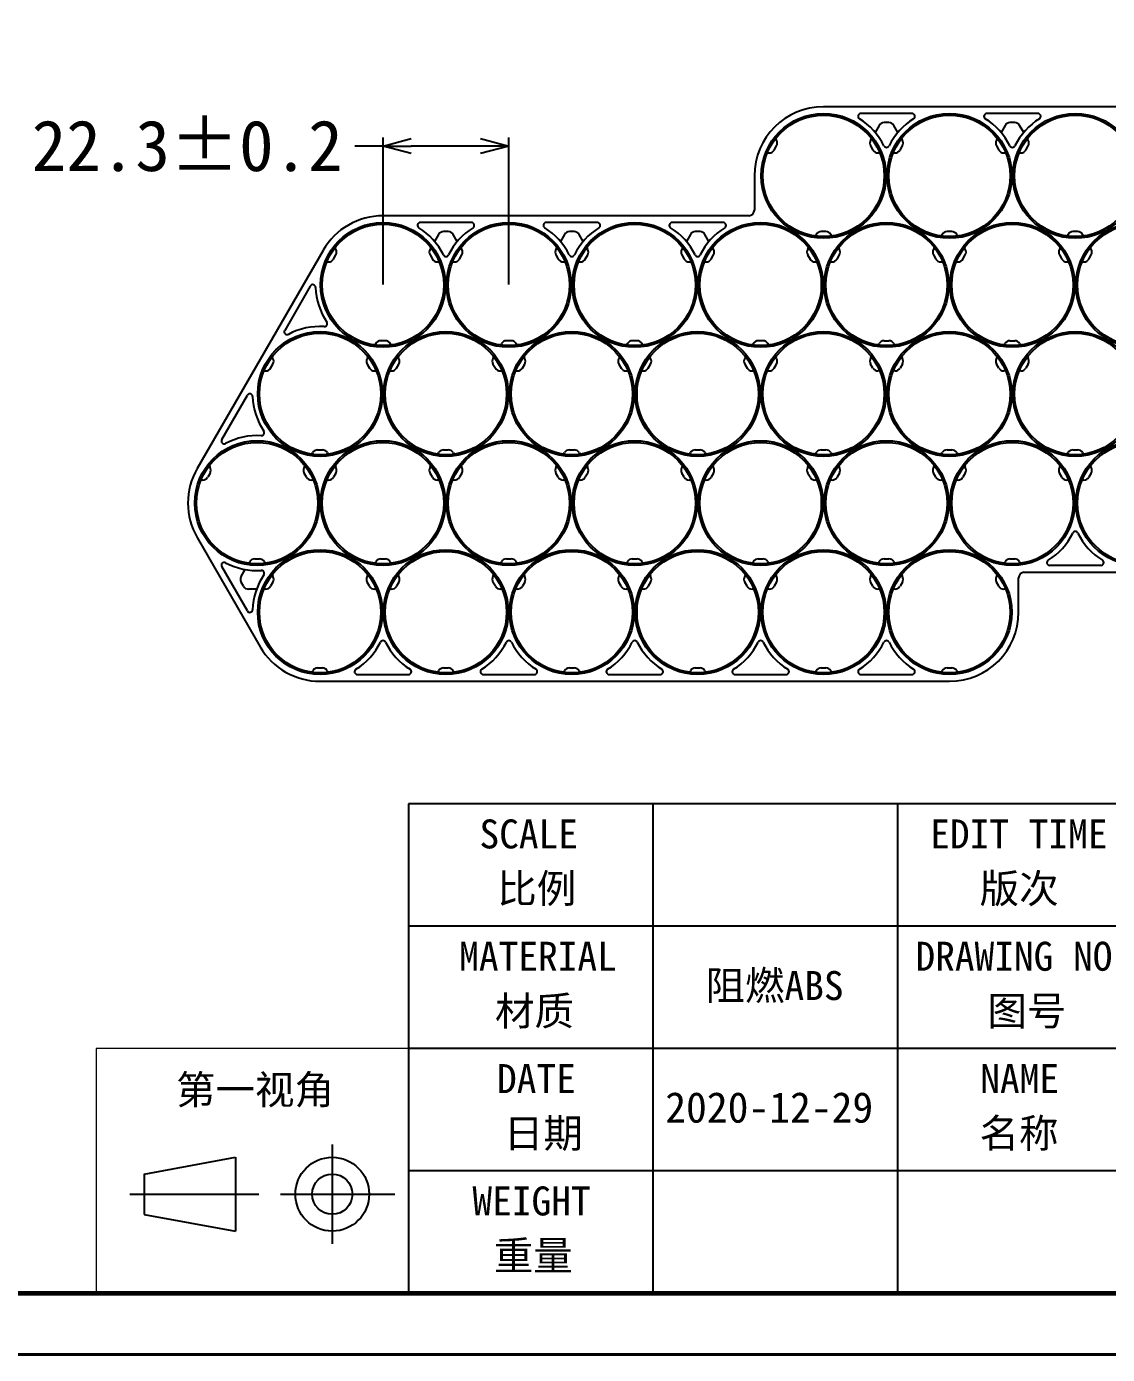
# Model space of a CAD drawing. Header units: millimetres. Extents: x 130 to 773, y 193 to 651.
# Drawn here: x 380.4 to 571.8, y 193.2 to 428.4 of the extents above; entities that cross this region are included whole.
import ezdxf

# ---------------------------------------------------------------- set-up
doc = ezdxf.new("R2010")
doc.units = ezdxf.units.MM
doc.layers.add('title-ifrm', color=6, linetype='Continuous', lineweight=60)
doc.layers.add('title-ofrm', color=5, linetype='Continuous', lineweight=40)
doc.layers.add('title-thin', color=4, linetype='Continuous')
doc.styles.add('HZ', font='')
doc.styles.get("Standard").update_dxf_attribs({"font": 'simfang.ttf'})
doc.styles.get('HZ').set_extended_font_data('SimSun')
doc.dimstyles.new('快速标注样式', dxfattribs={"dimtxt": 9, "dimasz": 5, "dimexe": 1.5, "dimexo": 0.1, "dimgap": 0.8, "dimtad": 0, "dimdec": 1, "dimdsep": 46, "dimtxsty": 'Standard', "dimblk": 'OPEN30', "dimcen": 0.3, "dimclrd": 3, "dimclre": 3, "dimclrt": 3, "dimadec": 0, "dimazin": 0, "dimtfac": 1, "dimtdec": 1, "dimtofl": 0, "dimtmove": 0, "dimatfit": 3, "dimfxl": 1, "dimarcsym": 0})

# ---------------------------------------------------------------- blocks, each defined once
blk = doc.blocks.new('A$C1325efe8')
at = {"lineweight": 18}
for p, q in [((98.56, 77.23), (0, 77.23)), ((0, 77.23), (0, 0)), ((98.56, 0), (0, 0))]:
    blk.add_line(p, q, dxfattribs=at)
for p, q in [((74.5, 46.95), (74.5, 15.6)), ((15.16, 37.63), (43.92, 42.92)), ((43.92, 42.92), (43.92, 19.63)), ((15.16, 37.63), (15.16, 24.92)), ((10.58, 31.28), (51.35, 31.28)), ((58.18, 31.28), (94.22, 31.28)), ((15.16, 24.92), (43.92, 19.63))]:
    blk.add_line(p, q)
for radius in [11.65, 6.35]:
    blk.add_circle((74.5, 31.28), radius)
at = {"color": 7, "insert": (25.16, 68.83), "char_height": 9.143, "width": 71.728, "attachment_point": 1, "style": 'HZ'}
blk.add_mtext('第一视角', dxfattribs=at)
blk = doc.blocks.new('_Open30')
at = {"color": 0, "linetype": 'ByBlock', "lineweight": -2}
for p, q in [((-1, 0.268), (0, 0)), ((0, 0), (-1, -0.268)), ((0, 0), (-1, 0))]:
    blk.add_line(p, q, dxfattribs=at)
blk = doc.blocks.new('*D13')
at = {"color": 3, "lineweight": -2, "transparency": 16777216}
for p, q in [((443.5, 407.21), (438.5, 407.21)), ((443.5, 382.72), (443.5, 408.71)), ((460.8, 407.21), (448.5, 407.21)), ((465.8, 382.72), (465.8, 408.71))]:
    blk.add_line(p, q, dxfattribs=at)
at = {"layer": 'Defpoints', "color": 0, "lineweight": -3, "transparency": 16777216}
for p in [(465.8, 407.21), (443.5, 382.62), (465.8, 382.62)]:
    blk.add_point(p, dxfattribs=at)
at = {"color": 3, "lineweight": -2, "transparency": 16777216, "xscale": 5, "yscale": 5, "zscale": 5, "rotation": 180}
blk.add_blockref('_Open30', (443.5, 407.21), dxfattribs=at)
at = {"color": 3, "lineweight": -2, "transparency": 16777216, "xscale": 5, "yscale": 5, "zscale": 5}
blk.add_blockref('_Open30', (465.8, 407.21), dxfattribs=at)
at = {"color": 3, "lineweight": -3, "transparency": 16777216, "insert": (408.82, 407.21), "char_height": 9, "attachment_point": 5}
blk.add_mtext('\\A1;22.3±0.2', dxfattribs=at)

msp = doc.modelspace()

# ---------------------------------------------------------------- linework, layer by layer
at = {"color": 0, "linetype": 'Continuous', "lineweight": -3}
for p, q in [((677.65, 414.18), (521.55, 414.18)), ((537.23, 412.98), (528.16, 412.98)), ((559.53, 412.98), (550.46, 412.98)), ((531.41, 410.86), (530.69, 409.62)), ((533.12, 411.36), (532.27, 411.36)), ((534.7, 409.62), (533.98, 410.86)), ((553.71, 410.86), (552.99, 409.62)), ((555.42, 411.36), (554.57, 411.36)), ((557, 409.62), (556.28, 410.86)), ((512.79, 406.5), (513.21, 407.23)), ((513.21, 408.23), (513.05, 408.51)), ((530.05, 408.51), (529.88, 408.23)), ((529.88, 407.23), (530.3, 406.5)), ((535.09, 406.5), (535.51, 407.23)), ((535.51, 408.23), (535.35, 408.51)), ((552.35, 408.51), (552.18, 408.23)), ((552.18, 407.23), (552.6, 406.5)), ((557.39, 406.5), (557.81, 407.23)), ((557.81, 408.23), (557.65, 408.51)), ((511.6, 406), (511.92, 406)), ((531.17, 406), (531.5, 406)), ((533.9, 406), (534.22, 406)), ((553.47, 406), (553.8, 406)), ((556.2, 406), (556.52, 406)), ((509.3, 401.93), (509.3, 395.87)), ((508.3, 394.87), (443.5, 394.87)), ((459.18, 393.67), (450.11, 393.67)), ((481.48, 393.67), (472.41, 393.67)), ((503.78, 393.67), (494.71, 393.67)), ((453.36, 391.55), (452.64, 390.31)), ((455.07, 392.05), (454.22, 392.05)), ((456.65, 390.31), (455.93, 391.55)), ((475.66, 391.55), (474.94, 390.31)), ((477.37, 392.05), (476.52, 392.05)), ((478.95, 390.31), (478.23, 391.55)), ((497.96, 391.55), (497.24, 390.31)), ((499.67, 392.05), (498.82, 392.05)), ((501.25, 390.31), (500.53, 391.55)), ((520.26, 391.55), (520.1, 391.28)), ((521.97, 392.05), (521.12, 392.05)), ((522.99, 391.28), (522.83, 391.55)), ((542.56, 391.55), (542.4, 391.28)), ((544.27, 392.05), (543.42, 392.05)), ((545.29, 391.28), (545.13, 391.55)), ((564.86, 391.55), (564.7, 391.28)), ((566.57, 392.05), (565.72, 392.05)), ((567.59, 391.28), (567.43, 391.55)), ((432.89, 388.74), (410.59, 350.12)), ((435.16, 388.92), (435, 389.2)), ((452, 389.2), (451.83, 388.92)), ((457.46, 388.92), (457.3, 389.2)), ((474.3, 389.2), (474.13, 388.92)), ((479.76, 388.92), (479.6, 389.2)), ((496.6, 389.2), (496.43, 388.92)), ((502.06, 388.92), (501.9, 389.2)), ((518.9, 389.2), (518.73, 388.92)), ((524.36, 388.92), (524.2, 389.2)), ((541.2, 389.2), (541.03, 388.92)), ((546.66, 388.92), (546.5, 389.2)), ((563.5, 389.2), (563.33, 388.92)), ((568.96, 388.92), (568.8, 389.2)), ((433.55, 386.69), (433.87, 386.69)), ((434.74, 387.19), (435.16, 387.92)), ((451.83, 387.92), (452.25, 387.19)), ((453.12, 386.69), (453.45, 386.69)), ((455.85, 386.69), (456.17, 386.69)), ((457.04, 387.19), (457.46, 387.92)), ((474.13, 387.92), (474.55, 387.19)), ((475.42, 386.69), (475.75, 386.69)), ((478.15, 386.69), (478.47, 386.69)), ((479.34, 387.19), (479.76, 387.92)), ((496.43, 387.92), (496.85, 387.19)), ((497.72, 386.69), (498.05, 386.69)), ((500.45, 386.69), (500.77, 386.69)), ((501.64, 387.19), (502.06, 387.92)), ((518.73, 387.92), (519.15, 387.19)), ((520.02, 386.69), (520.35, 386.69)), ((522.75, 386.69), (523.07, 386.69)), ((523.94, 387.19), (524.36, 387.92)), ((541.03, 387.92), (541.45, 387.19)), ((542.32, 386.69), (542.65, 386.69)), ((545.05, 386.69), (545.37, 386.69)), ((546.24, 387.19), (546.66, 387.92)), ((563.33, 387.92), (563.75, 387.19)), ((564.62, 386.69), (564.95, 386.69)), ((567.35, 386.69), (567.67, 386.69)), ((568.54, 387.19), (568.96, 387.92)), ((430.62, 382.42), (426.08, 374.56)), ((442.21, 372.24), (442.05, 371.97)), ((443.92, 372.73), (443.07, 372.73)), ((444.94, 371.97), (444.78, 372.24)), ((464.51, 372.24), (464.35, 371.97)), ((466.22, 372.73), (465.37, 372.73)), ((467.24, 371.97), (467.08, 372.24)), ((486.81, 372.24), (486.65, 371.97)), ((488.52, 372.73), (487.67, 372.73)), ((489.54, 371.97), (489.38, 372.24)), ((509.11, 372.24), (508.95, 371.97)), ((510.82, 372.73), (509.97, 372.73)), ((511.84, 371.97), (511.68, 372.24)), ((531.25, 371.97), (531.41, 372.24)), ((532.27, 372.73), (533.12, 372.73)), ((533.98, 372.24), (534.14, 371.97)), ((553.55, 371.97), (553.71, 372.24)), ((554.57, 372.73), (555.42, 372.73)), ((556.28, 372.24), (556.44, 371.97)), ((424.01, 369.61), (423.85, 369.89)), ((440.85, 369.89), (440.68, 369.61)), ((446.31, 369.61), (446.15, 369.89)), ((463.15, 369.89), (462.98, 369.61)), ((468.61, 369.61), (468.45, 369.89)), ((485.45, 369.89), (485.28, 369.61)), ((490.91, 369.61), (490.75, 369.89)), ((507.75, 369.89), (507.58, 369.61)), ((513.21, 369.61), (513.05, 369.89)), ((529.88, 369.61), (530.05, 369.89)), ((535.35, 369.89), (535.51, 369.61)), ((552.18, 369.61), (552.35, 369.89)), ((557.65, 369.89), (557.81, 369.61)), ((422.4, 367.38), (422.72, 367.38)), ((423.59, 367.88), (424.01, 368.61)), ((440.68, 368.61), (441.1, 367.88)), ((441.97, 367.38), (442.3, 367.38)), ((444.7, 367.38), (445.02, 367.38)), ((445.89, 367.88), (446.31, 368.61)), ((462.98, 368.61), (463.4, 367.88)), ((464.27, 367.38), (464.6, 367.38)), ((467, 367.38), (467.32, 367.38)), ((468.19, 367.88), (468.61, 368.61)), ((485.28, 368.61), (485.7, 367.88)), ((486.57, 367.38), (486.9, 367.38)), ((489.3, 367.38), (489.62, 367.38)), ((490.49, 367.88), (490.91, 368.61)), ((507.58, 368.61), (508, 367.88)), ((508.87, 367.38), (509.2, 367.38)), ((511.6, 367.38), (511.92, 367.38)), ((512.79, 367.88), (513.21, 368.61)), ((530.3, 367.88), (529.88, 368.61)), ((531.5, 367.38), (531.17, 367.38)), ((534.22, 367.38), (533.9, 367.38)), ((535.51, 368.61), (535.09, 367.88)), ((552.6, 367.88), (552.18, 368.61)), ((553.8, 367.38), (553.47, 367.38)), ((556.52, 367.38), (556.2, 367.38)), ((557.81, 368.61), (557.39, 367.88)), ((414.93, 355.24), (419.47, 363.11)), ((430.9, 352.65), (431.06, 352.92)), ((431.92, 353.42), (432.77, 353.42)), ((433.63, 352.92), (433.79, 352.65)), ((453.2, 352.65), (453.36, 352.92)), ((454.22, 353.42), (455.07, 353.42)), ((455.93, 352.92), (456.09, 352.65)), ((475.5, 352.65), (475.66, 352.92)), ((476.52, 353.42), (477.37, 353.42)), ((478.23, 352.92), (478.39, 352.65)), ((497.8, 352.65), (497.96, 352.92)), ((498.82, 353.42), (499.67, 353.42)), ((500.53, 352.92), (500.69, 352.65)), ((520.1, 352.65), (520.26, 352.92)), ((521.12, 353.42), (521.97, 353.42)), ((522.83, 352.92), (522.99, 352.65)), ((542.4, 352.65), (542.56, 352.92)), ((543.42, 353.42), (544.27, 353.42)), ((545.13, 352.92), (545.29, 352.65)), ((564.7, 352.65), (564.86, 352.92)), ((565.72, 353.42), (566.57, 353.42)), ((567.43, 352.92), (567.59, 352.65)), ((412.7, 350.57), (412.86, 350.3)), ((429.53, 350.3), (429.7, 350.57)), ((435, 350.57), (435.16, 350.3)), ((451.83, 350.3), (452, 350.57)), ((457.3, 350.57), (457.46, 350.3)), ((474.13, 350.3), (474.3, 350.57)), ((479.6, 350.57), (479.76, 350.3)), ((496.43, 350.3), (496.6, 350.57)), ((501.9, 350.57), (502.06, 350.3)), ((518.73, 350.3), (518.9, 350.57)), ((524.2, 350.57), (524.36, 350.3)), ((541.03, 350.3), (541.2, 350.57)), ((546.5, 350.57), (546.66, 350.3)), ((563.33, 350.3), (563.5, 350.57)), ((568.8, 350.57), (568.96, 350.3)), ((411.57, 348.06), (411.25, 348.06)), ((412.86, 349.3), (412.44, 348.57)), ((429.95, 348.57), (429.53, 349.3)), ((431.15, 348.06), (430.82, 348.06)), ((433.87, 348.06), (433.55, 348.06)), ((435.16, 349.3), (434.74, 348.57)), ((452.25, 348.57), (451.83, 349.3)), ((453.45, 348.06), (453.12, 348.06)), ((456.17, 348.06), (455.85, 348.06)), ((457.46, 349.3), (457.04, 348.57)), ((474.55, 348.57), (474.13, 349.3)), ((475.75, 348.06), (475.42, 348.06)), ((478.47, 348.06), (478.15, 348.06)), ((479.76, 349.3), (479.34, 348.57)), ((496.85, 348.57), (496.43, 349.3)), ((498.05, 348.06), (497.72, 348.06)), ((500.77, 348.06), (500.45, 348.06)), ((502.06, 349.3), (501.64, 348.57)), ((519.15, 348.57), (518.73, 349.3)), ((520.35, 348.06), (520.02, 348.06)), ((523.07, 348.06), (522.75, 348.06)), ((524.36, 349.3), (523.94, 348.57)), ((541.45, 348.57), (541.03, 349.3)), ((542.65, 348.06), (542.32, 348.06)), ((545.37, 348.06), (545.05, 348.06)), ((546.66, 349.3), (546.24, 348.57)), ((563.75, 348.57), (563.33, 349.3)), ((564.95, 348.06), (564.62, 348.06)), ((567.67, 348.06), (567.35, 348.06)), ((568.96, 349.3), (568.54, 348.57)), ((410.59, 337.87), (421.74, 318.56)), ((420.77, 334.11), (421.62, 334.11)), ((443.07, 334.11), (443.92, 334.11)), ((465.37, 334.11), (466.22, 334.11)), ((487.67, 334.11), (488.52, 334.11)), ((509.97, 334.11), (510.82, 334.11)), ((532.27, 334.11), (533.12, 334.11)), ((554.57, 334.11), (555.42, 334.11)), ((419.47, 324.88), (414.93, 332.74)), ((418.38, 330.98), (419.1, 332.23)), ((419.75, 333.34), (419.91, 333.61)), ((422.48, 333.61), (422.64, 333.34)), ((442.05, 333.34), (442.21, 333.61)), ((444.78, 333.61), (444.94, 333.34)), ((464.35, 333.34), (464.51, 333.61)), ((467.08, 333.61), (467.24, 333.34)), ((486.65, 333.34), (486.81, 333.61)), ((489.38, 333.61), (489.54, 333.34)), ((508.95, 333.34), (509.11, 333.61)), ((511.68, 333.61), (511.84, 333.34)), ((531.25, 333.34), (531.41, 333.61)), ((533.98, 333.61), (534.14, 333.34)), ((553.55, 333.34), (553.71, 333.61)), ((556.28, 333.61), (556.44, 333.34)), ((557.1, 331.74), (688.8, 331.74)), ((570.68, 332.94), (561.61, 332.94)), ((418.8, 329.25), (418.38, 329.99)), ((424.01, 329.99), (423.59, 329.25)), ((423.85, 331.26), (424.01, 330.98)), ((440.68, 330.98), (440.85, 331.26)), ((441.1, 329.25), (440.68, 329.99)), ((446.31, 329.99), (445.89, 329.25)), ((446.15, 331.26), (446.31, 330.98)), ((462.98, 330.98), (463.15, 331.26)), ((463.4, 329.25), (462.98, 329.99)), ((468.61, 329.99), (468.19, 329.25)), ((468.45, 331.26), (468.61, 330.98)), ((485.28, 330.98), (485.45, 331.26)), ((485.7, 329.25), (485.28, 329.99)), ((490.91, 329.99), (490.49, 329.25)), ((490.75, 331.26), (490.91, 330.98)), ((507.58, 330.98), (507.75, 331.26)), ((508, 329.25), (507.58, 329.99)), ((513.21, 329.99), (512.79, 329.25)), ((513.05, 331.26), (513.21, 330.98)), ((529.88, 330.98), (530.05, 331.26)), ((530.3, 329.25), (529.88, 329.99)), ((535.51, 329.99), (535.09, 329.25)), ((535.35, 331.26), (535.51, 330.98)), ((552.18, 330.98), (552.35, 331.26)), ((552.6, 329.25), (552.18, 329.99)), ((556.1, 324.68), (556.1, 330.74)), ((421.11, 328.75), (419.67, 328.75)), ((422.72, 328.75), (422.4, 328.75)), ((442.3, 328.75), (441.97, 328.75)), ((445.02, 328.75), (444.7, 328.75)), ((464.6, 328.75), (464.27, 328.75)), ((467.32, 328.75), (467, 328.75)), ((486.9, 328.75), (486.57, 328.75)), ((489.62, 328.75), (489.3, 328.75)), ((509.2, 328.75), (508.87, 328.75)), ((511.92, 328.75), (511.6, 328.75)), ((531.5, 328.75), (531.17, 328.75)), ((534.22, 328.75), (533.9, 328.75)), ((553.8, 328.75), (553.47, 328.75)), ((430.9, 314.03), (431.06, 314.3)), ((431.92, 314.8), (432.77, 314.8)), ((433.63, 314.3), (433.79, 314.03)), ((438.96, 313.63), (448.03, 313.63)), ((453.2, 314.03), (453.36, 314.3)), ((454.22, 314.8), (455.07, 314.8)), ((455.93, 314.3), (456.09, 314.03)), ((461.26, 313.63), (470.33, 313.63)), ((475.5, 314.03), (475.66, 314.3)), ((476.52, 314.8), (477.37, 314.8)), ((478.23, 314.3), (478.39, 314.03)), ((483.56, 313.63), (492.63, 313.63)), ((497.8, 314.03), (497.96, 314.3)), ((498.82, 314.8), (499.67, 314.8)), ((500.53, 314.3), (500.69, 314.03)), ((505.86, 313.63), (514.93, 313.63)), ((520.1, 314.03), (520.26, 314.3)), ((521.12, 314.8), (521.97, 314.8)), ((522.83, 314.3), (522.99, 314.03)), ((528.16, 313.63), (537.23, 313.63)), ((542.4, 314.03), (542.56, 314.3)), ((543.42, 314.8), (544.27, 314.8)), ((545.13, 314.3), (545.29, 314.03)), ((432.35, 312.43), (543.85, 312.43))]:
    msp.add_line(p, q, dxfattribs=at)
for centre, radius in [((521.55, 401.93), 11.05), ((521.55, 401.93), 10.75), ((543.85, 401.93), 11.05), ((543.85, 401.93), 10.75), ((566.15, 401.93), 11.05), ((566.15, 401.93), 10.75), ((443.5, 382.62), 11.05), ((443.5, 382.62), 10.75), ((465.8, 382.62), 11.05), ((465.8, 382.62), 10.75), ((488.1, 382.62), 11.05), ((488.1, 382.62), 10.75), ((510.4, 382.62), 11.05), ((510.4, 382.62), 10.75), ((532.7, 382.62), 11.05), ((532.7, 382.62), 10.75), ((555, 382.62), 11.05), ((555, 382.62), 10.75), ((577.3, 382.62), 11.05), ((577.3, 382.62), 10.75), ((432.35, 363.31), 11.05), ((432.35, 363.31), 10.75), ((454.65, 363.31), 11.05), ((454.65, 363.31), 10.75), ((476.95, 363.31), 11.05), ((476.95, 363.31), 10.75), ((499.25, 363.31), 11.05), ((499.25, 363.31), 10.75), ((521.55, 363.31), 11.05), ((521.55, 363.31), 10.75), ((543.85, 363.31), 11.05), ((543.85, 363.31), 10.75), ((566.15, 363.31), 11.05), ((566.15, 363.31), 10.75), ((421.2, 343.99), 11.05), ((421.2, 343.99), 10.75), ((443.5, 343.99), 11.05), ((443.5, 343.99), 10.75), ((465.8, 343.99), 11.05), ((465.8, 343.99), 10.75), ((488.1, 343.99), 11.05), ((488.1, 343.99), 10.75), ((510.4, 343.99), 11.05), ((510.4, 343.99), 10.75), ((532.7, 343.99), 11.05), ((532.7, 343.99), 10.75), ((555, 343.99), 11.05), ((555, 343.99), 10.75), ((577.3, 343.99), 11.05), ((577.3, 343.99), 10.75), ((432.35, 324.68), 11.05), ((432.35, 324.68), 10.75), ((454.65, 324.68), 11.05), ((454.65, 324.68), 10.75), ((476.95, 324.68), 11.05), ((476.95, 324.68), 10.75), ((499.25, 324.68), 11.05), ((499.25, 324.68), 10.75), ((521.55, 324.68), 11.05), ((521.55, 324.68), 10.75), ((543.85, 324.68), 11.05), ((543.85, 324.68), 10.75)]:
    msp.add_circle(centre, radius, dxfattribs=at)
for centre, radius, start, end in [((521.55, 401.93), 12.25, 90, 180), ((528.16, 412.48), 0.5, 90, 237.9289), ((521.55, 401.93), 11.95, 26.4167, 57.9289), ((543.85, 401.93), 11.95, 122.0711, 153.5833), ((537.23, 412.48), 0.5, 302.0711, 90), ((550.46, 412.48), 0.5, 90, 237.9289), ((543.85, 401.93), 11.95, 26.4167, 57.9289), ((566.15, 401.93), 11.95, 122.0711, 153.5833), ((559.53, 412.48), 0.5, 302.0711, 90), ((532.27, 410.36), 1, 90, 149.9136), ((533.12, 410.36), 1, 30.0864, 90), ((554.57, 410.36), 1, 90, 149.9136), ((555.42, 410.36), 1, 30.0864, 90), ((512.34, 407.73), 1, 330.1728, 30.0864), ((530.75, 407.73), 1, 149.9136, 209.8272), ((532.7, 407.47), 0.5, 206.4167, 333.5833), ((534.64, 407.73), 1, 330.1728, 30.0864), ((553.05, 407.73), 1, 149.9136, 209.8272), ((555, 407.47), 0.5, 206.4167, 333.5833), ((556.94, 407.73), 1, 330.1728, 30.0864), ((511.92, 407), 1, 270, 330.1728), ((531.17, 407), 1, 209.8272, 270), ((534.22, 407), 1, 270, 330.1728), ((553.47, 407), 1, 209.8272, 270), ((556.52, 407), 1, 270, 330.1728), ((508.3, 395.87), 1, 270, 0), ((443.5, 382.62), 12.25, 90, 150), ((450.11, 393.17), 0.5, 90, 237.9289), ((443.5, 382.62), 11.95, 26.4167, 57.9289), ((465.8, 382.62), 11.95, 122.0711, 153.5833), ((459.18, 393.17), 0.5, 302.0711, 90), ((472.41, 393.17), 0.5, 90, 237.9289), ((465.8, 382.62), 11.95, 26.4167, 57.9289), ((488.1, 382.62), 11.95, 122.0711, 153.5833), ((481.48, 393.17), 0.5, 302.0711, 90), ((494.71, 393.17), 0.5, 90, 237.9289), ((488.1, 382.62), 11.95, 26.4167, 57.9289), ((510.4, 382.62), 11.95, 122.0711, 153.5833), ((503.78, 393.17), 0.5, 302.0711, 90), ((454.22, 391.05), 1, 90, 149.9136), ((455.07, 391.05), 1, 30.0864, 90), ((476.52, 391.05), 1, 90, 149.9136), ((477.37, 391.05), 1, 30.0864, 90), ((498.82, 391.05), 1, 90, 149.9136), ((499.67, 391.05), 1, 30.0864, 90), ((521.12, 391.05), 1, 90, 149.9136), ((521.97, 391.05), 1, 30.0864, 90), ((543.42, 391.05), 1, 90, 149.9136), ((544.27, 391.05), 1, 30.0864, 90), ((565.72, 391.05), 1, 90, 149.9136), ((566.57, 391.05), 1, 30.0864, 90), ((434.29, 388.42), 1, 330.1728, 30.0864), ((452.7, 388.42), 1, 149.9136, 209.8272), ((456.59, 388.42), 1, 330.1728, 30.0864), ((475, 388.42), 1, 149.9136, 209.8272), ((478.89, 388.42), 1, 330.1728, 30.0864), ((497.3, 388.42), 1, 149.9136, 209.8272), ((501.19, 388.42), 1, 330.1728, 30.0864), ((519.6, 388.42), 1, 149.9136, 209.8272), ((523.49, 388.42), 1, 330.1728, 30.0864), ((541.9, 388.42), 1, 149.9136, 209.8272), ((545.79, 388.42), 1, 330.1728, 30.0864), ((564.2, 388.42), 1, 149.9136, 209.8272), ((568.09, 388.42), 1, 330.1728, 30.0864), ((433.87, 387.69), 1, 270, 330.1728), ((453.12, 387.69), 1, 209.8272, 270), ((454.65, 388.16), 0.5, 206.4167, 333.5833), ((456.17, 387.69), 1, 270, 330.1728), ((475.42, 387.69), 1, 209.8272, 270), ((476.95, 388.16), 0.5, 206.4167, 333.5833), ((478.47, 387.69), 1, 270, 330.1728), ((497.72, 387.69), 1, 209.8272, 270), ((499.25, 388.16), 0.5, 206.4167, 333.5833), ((500.77, 387.69), 1, 270, 330.1728), ((520.02, 387.69), 1, 209.8272, 270), ((523.07, 387.69), 1, 270, 330.1728), ((542.32, 387.69), 1, 209.8272, 270), ((545.37, 387.69), 1, 270, 330.1728), ((564.62, 387.69), 1, 209.8272, 270), ((567.67, 387.69), 1, 270, 330.1728), ((431.05, 382.17), 0.5, 2.0711, 150), ((443.5, 382.62), 11.95, 182.0711, 213.5833), ((426.51, 374.31), 0.5, 150, 297.9289), ((432.35, 363.31), 11.95, 86.4167, 117.9289), ((433.12, 375.73), 0.5, 266.4167, 33.5833), ((443.07, 371.73), 1, 90, 149.9136), ((443.92, 371.73), 1, 30.0864, 90), ((465.37, 371.73), 1, 90, 149.9136), ((466.22, 371.73), 1, 30.0864, 90), ((487.67, 371.73), 1, 90, 149.9136), ((488.52, 371.73), 1, 30.0864, 90), ((509.97, 371.73), 1, 90, 149.9136), ((510.82, 371.73), 1, 30.0864, 90), ((532.27, 371.73), 1, 90, 149.9136), ((533.12, 371.73), 1, 30.0864, 90), ((554.57, 371.73), 1, 90, 149.9136), ((555.42, 371.73), 1, 30.0864, 90), ((423.14, 369.11), 1, 330.1728, 30.0864), ((441.55, 369.11), 1, 149.9136, 209.8272), ((445.44, 369.11), 1, 330.1728, 30.0864), ((463.85, 369.11), 1, 149.9136, 209.8272), ((467.74, 369.11), 1, 330.1728, 30.0864), ((486.15, 369.11), 1, 149.9136, 209.8272), ((490.04, 369.11), 1, 330.1728, 30.0864), ((508.45, 369.11), 1, 149.9136, 209.8272), ((512.34, 369.11), 1, 330.1728, 30.0864), ((530.75, 369.11), 1, 149.9136, 209.8272), ((534.64, 369.11), 1, 330.1728, 30.0864), ((553.05, 369.11), 1, 149.9136, 209.8272), ((556.94, 369.11), 1, 330.1728, 30.0864), ((422.72, 368.38), 1, 270, 330.1728), ((441.97, 368.38), 1, 209.8272, 270), ((445.02, 368.38), 1, 270, 330.1728), ((464.27, 368.38), 1, 209.8272, 270), ((467.32, 368.38), 1, 270, 330.1728), ((486.57, 368.38), 1, 209.8272, 270), ((489.62, 368.38), 1, 270, 330.1728), ((508.87, 368.38), 1, 209.8272, 270), ((511.92, 368.38), 1, 270, 330.1728), ((531.17, 368.38), 1, 209.8272, 270), ((534.22, 368.38), 1, 270, 330.1728), ((553.47, 368.38), 1, 209.8272, 270), ((556.52, 368.38), 1, 270, 330.1728), ((419.9, 362.86), 0.5, 2.0711, 150), ((432.35, 363.31), 11.95, 182.0711, 213.5833), ((415.36, 354.99), 0.5, 150, 297.9289), ((421.2, 343.99), 11.95, 86.4167, 117.9289), ((421.97, 356.42), 0.5, 266.4167, 33.5833), ((431.92, 352.42), 1, 90, 149.9136), ((432.77, 352.42), 1, 30.0864, 90), ((454.22, 352.42), 1, 90, 149.9136), ((455.07, 352.42), 1, 30.0864, 90), ((476.52, 352.42), 1, 90, 149.9136), ((477.37, 352.42), 1, 30.0864, 90), ((498.82, 352.42), 1, 90, 149.9136), ((499.67, 352.42), 1, 30.0864, 90), ((521.12, 352.42), 1, 90, 149.9136), ((521.97, 352.42), 1, 30.0864, 90), ((543.42, 352.42), 1, 90, 149.9136), ((544.27, 352.42), 1, 30.0864, 90), ((565.72, 352.42), 1, 90, 149.9136), ((566.57, 352.42), 1, 30.0864, 90), ((421.2, 343.99), 12.25, 150, 210), ((411.57, 349.06), 1, 270, 330.1728), ((411.99, 349.8), 1, 330.1728, 30.0864), ((430.4, 349.8), 1, 149.9136, 209.8272), ((430.82, 349.06), 1, 209.8272, 270), ((433.87, 349.06), 1, 270, 330.1728), ((434.29, 349.8), 1, 330.1728, 30.0864), ((452.7, 349.8), 1, 149.9136, 209.8272), ((453.12, 349.06), 1, 209.8272, 270), ((456.17, 349.06), 1, 270, 330.1728), ((456.59, 349.8), 1, 330.1728, 30.0864), ((475, 349.8), 1, 149.9136, 209.8272), ((475.42, 349.06), 1, 209.8272, 270), ((478.47, 349.06), 1, 270, 330.1728), ((478.89, 349.8), 1, 330.1728, 30.0864), ((497.3, 349.8), 1, 149.9136, 209.8272), ((497.72, 349.06), 1, 209.8272, 270), ((500.77, 349.06), 1, 270, 330.1728), ((501.19, 349.8), 1, 330.1728, 30.0864), ((519.6, 349.8), 1, 149.9136, 209.8272), ((520.02, 349.06), 1, 209.8272, 270), ((523.07, 349.06), 1, 270, 330.1728), ((523.49, 349.8), 1, 330.1728, 30.0864), ((541.9, 349.8), 1, 149.9136, 209.8272), ((542.32, 349.06), 1, 209.8272, 270), ((545.37, 349.06), 1, 270, 330.1728), ((545.79, 349.8), 1, 330.1728, 30.0864), ((564.2, 349.8), 1, 149.9136, 209.8272), ((564.62, 349.06), 1, 209.8272, 270), ((567.67, 349.06), 1, 270, 330.1728), ((568.09, 349.8), 1, 330.1728, 30.0864), ((555, 343.99), 11.95, 302.0711, 333.5833), ((566.15, 338.45), 0.5, 26.4167, 153.5833), ((577.3, 343.99), 11.95, 206.4167, 237.9289), ((420.77, 333.11), 1, 90, 149.9136), ((421.62, 333.11), 1, 30.0864, 90), ((443.07, 333.11), 1, 90, 149.9136), ((443.92, 333.11), 1, 30.0864, 90), ((465.37, 333.11), 1, 90, 149.9136), ((466.22, 333.11), 1, 30.0864, 90), ((487.67, 333.11), 1, 90, 149.9136), ((488.52, 333.11), 1, 30.0864, 90), ((509.97, 333.11), 1, 90, 149.9136), ((510.82, 333.11), 1, 30.0864, 90), ((532.27, 333.11), 1, 90, 149.9136), ((533.12, 333.11), 1, 30.0864, 90), ((554.57, 333.11), 1, 90, 149.9136), ((555.42, 333.11), 1, 30.0864, 90), ((415.36, 332.99), 0.5, 62.0711, 210), ((421.2, 343.99), 11.95, 242.0711, 273.5833), ((421.97, 331.57), 0.5, 326.4167, 93.5833), ((557.1, 330.74), 1, 90.0003, 180), ((561.61, 333.44), 0.5, 122.0711, 270), ((570.68, 333.44), 0.5, 270, 57.9289), ((419.25, 330.48), 1, 149.9136, 209.8272), ((419.67, 329.75), 1, 209.8272, 270), ((432.35, 324.68), 11.95, 146.4167, 177.9289), ((422.72, 329.75), 1, 270, 330.1728), ((423.14, 330.48), 1, 330.1728, 30.0864), ((441.55, 330.48), 1, 149.9136, 209.8272), ((441.97, 329.75), 1, 209.8272, 270), ((445.02, 329.75), 1, 270, 330.1728), ((445.44, 330.48), 1, 330.1728, 30.0864), ((463.85, 330.48), 1, 149.9136, 209.8272), ((464.27, 329.75), 1, 209.8272, 270), ((467.32, 329.75), 1, 270, 330.1728), ((467.74, 330.48), 1, 330.1728, 30.0864), ((486.15, 330.48), 1, 149.9136, 209.8272), ((486.57, 329.75), 1, 209.8272, 270), ((489.62, 329.75), 1, 270, 330.1728), ((490.04, 330.48), 1, 330.1728, 30.0864), ((508.45, 330.48), 1, 149.9136, 209.8272), ((508.87, 329.75), 1, 209.8272, 270), ((511.92, 329.75), 1, 270, 330.1728), ((512.34, 330.48), 1, 330.1728, 30.0864), ((530.75, 330.48), 1, 149.9136, 209.8272), ((531.17, 329.75), 1, 209.8272, 270), ((534.22, 329.75), 1, 270, 330.1728), ((534.64, 330.48), 1, 330.1728, 30.0864), ((553.05, 330.48), 1, 149.9136, 209.8272), ((553.47, 329.75), 1, 209.8272, 270), ((419.9, 325.13), 0.5, 210, 357.9289), ((543.85, 324.68), 12.25, 270, 0), ((432.35, 324.68), 12.25, 210, 270), ((432.35, 324.68), 11.95, 302.0711, 333.5833), ((443.5, 319.14), 0.5, 26.4167, 153.5833), ((454.65, 324.68), 11.95, 206.4167, 237.9289), ((454.65, 324.68), 11.95, 302.0711, 333.5833), ((465.8, 319.14), 0.5, 26.4167, 153.5833), ((476.95, 324.68), 11.95, 206.4167, 237.9289), ((476.95, 324.68), 11.95, 302.0711, 333.5833), ((488.1, 319.14), 0.5, 26.4167, 153.5833), ((499.25, 324.68), 11.95, 206.4167, 237.9289), ((499.25, 324.68), 11.95, 302.0711, 333.5833), ((510.4, 319.14), 0.5, 26.4167, 153.5833), ((521.55, 324.68), 11.95, 206.4167, 237.9289), ((521.55, 324.68), 11.95, 302.0711, 333.5833), ((532.7, 319.14), 0.5, 26.4167, 153.5833), ((543.85, 324.68), 11.95, 206.4167, 237.9289), ((431.92, 313.8), 1, 90, 149.9136), ((432.77, 313.8), 1, 30.0864, 90), ((438.96, 314.13), 0.5, 122.0711, 270), ((448.03, 314.13), 0.5, 270, 57.9289), ((454.22, 313.8), 1, 90, 149.9136), ((455.07, 313.8), 1, 30.0864, 90), ((461.26, 314.13), 0.5, 122.0711, 270), ((470.33, 314.13), 0.5, 270, 57.9289), ((476.52, 313.8), 1, 90, 149.9136), ((477.37, 313.8), 1, 30.0864, 90), ((483.56, 314.13), 0.5, 122.0711, 270), ((492.63, 314.13), 0.5, 270, 57.9289), ((498.82, 313.8), 1, 90, 149.9136), ((499.67, 313.8), 1, 30.0864, 90), ((505.86, 314.13), 0.5, 122.0711, 270), ((514.93, 314.13), 0.5, 270, 57.9289), ((521.12, 313.8), 1, 90, 149.9136), ((521.97, 313.8), 1, 30.0864, 90), ((528.16, 314.13), 0.5, 122.0711, 270), ((537.23, 314.13), 0.5, 270, 57.9289), ((543.42, 313.8), 1, 90, 149.9136), ((544.27, 313.8), 1, 30.0864, 90)]:
    msp.add_arc(centre, radius, start, end, dxfattribs=at)
at = {"layer": 'title-ifrm'}
msp.add_lwpolyline([(183.7, 204.06), (762.13, 204.06), (762.13, 637.34), (183.7, 637.34)], close=True, dxfattribs=at)
at = {"layer": 'title-ofrm'}
msp.add_lwpolyline([(129.54, 193.23), (772.96, 193.23), (772.96, 648.17), (129.54, 648.17)], close=True, dxfattribs=at)
at = {"layer": 'title-thin'}
for p, q in [((762.13, 290.72), (448, 290.72)), ((448, 290.72), (448, 204.06)), ((491.33, 290.72), (491.33, 204.06)), ((534.66, 290.72), (534.66, 204.06)), ((762.13, 269.06), (448, 269.06)), ((762.13, 247.39), (448, 247.39)), ((762.13, 225.73), (448, 225.73))]:
    msp.add_line(p, q, dxfattribs=at)

# ---------------------------------------------------------------- block references
at = {"lineweight": 18, "xscale": 0.561027840270042, "yscale": 0.561027840270042, "zscale": 0.561027840270042}
msp.add_blockref('A$C1325efe8', (392.71, 204.06), dxfattribs=at)

# ---------------------------------------------------------------- texts
at = {"color": 7, "char_height": 5.13, "attachment_point": 1, "style": 'HZ'}
for s, insert, width in [('SCALE', (460.59, 287.97), 59.984), ('EDIT TIME', (540.44, 287.97), 59.984), ('比例', (463.74, 278.3), 25.383), ('版次', (549.2, 278.3), 25.383), ('MATERIAL', (457, 266.31), 59.984), ('DRAWING NO', (537.83, 266.31), 48.0706), ('阻燃ABS', (500.63, 261.12), 25.383), ('材质', (463.34, 256.63), 25.383), ('图号', (550.57, 256.63), 25.383), ('DATE', (463.7, 244.64), 48.0706), ('NAME', (549.31, 244.64), 25.383), ('日期', (464.91, 234.97), 25.383), ('名称', (549.18, 234.97), 25.383), ('WEIGHT', (459.34, 222.98), 48.0706), ('重量', (463.13, 213.3), 25.383)]:
    msp.add_mtext(s, dxfattribs=dict(at, insert=insert, width=width))
at = {"insert": (493.5, 239.69), "char_height": 5.416, "width": 128.9161, "attachment_point": 1}
msp.add_mtext('{\\fSimSun|b0|i0|c134|p54;2020-12-29}', dxfattribs=at)

# ---------------------------------------------------------------- dimensions: what is measured, and where the dimension line sits
at = {"lineweight": -3}
dim = msp.add_linear_dim(base=(465.8, 407.21), p1=(443.5, 382.62), p2=(465.8, 382.62), dimstyle='快速标注样式', override={"dimgap": 0.8, "dimtol": 1, "dimlim": 0, "dimtp": 0.2, "dimtm": 0.2, "dimtfac": 1, "dimtdec": 1, "dimtolj": 1}, dxfattribs=at)
dim.commit()
dim.dimension.update_dxf_attribs({"geometry": '*D13', "text_midpoint": (408.82, 407.21), "dimtype": 160})

doc.saveas('drawing.dxf')
